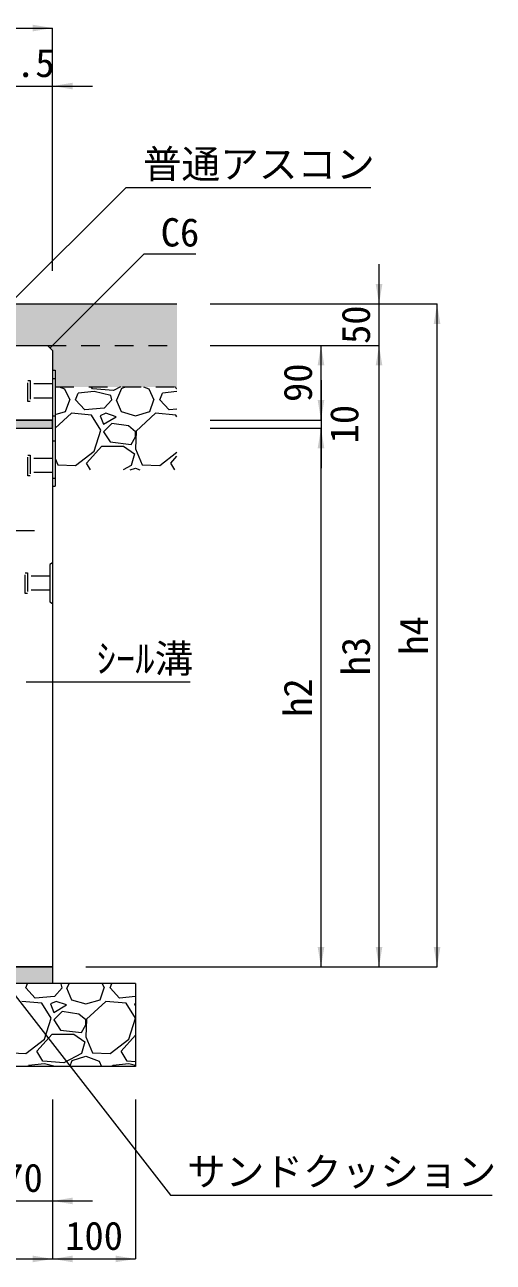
# Model space of a CAD drawing. Units: millimetres at full size. Extents: x 87158 to 122251, y -125707 to -112261.
# Drawn here: x 103661 to 104226, y -115237 to -113744 of the extents above; entities that cross this region are included whole.
import ezdxf
from ezdxf.enums import TextEntityAlignment as Align

# ---------------------------------------------------------------- set-up
doc = ezdxf.new("R2010")
doc.units = ezdxf.units.MM
doc.header["$LTSCALE"] = 30
doc.linetypes.add('USER1', pattern=[1.35, 0.75, -0.6])
for name, color, linetype, lineweight in [('インサート', 92, 'USER1', 9), ('ジョイント', 7, 'Continuous', 5), ('ハッチング_基礎', 150, 'Continuous', 9), ('モルタル', 7, 'Continuous', 13), ('寸法線', 7, 'Continuous', 13), ('引出線', 4, 'Continuous', 13), ('本体', 2, 'Continuous', 13), ('舗装・基礎', 3, 'Continuous', 13)]:
    doc.layers.add(name, color=color, linetype=linetype, lineweight=lineweight)
doc.layers.add('ハッチング_モルタル', color=30, linetype='Continuous')
doc.layers.add('ハッチング_舗装', color=7, linetype='Continuous')
doc.styles.add('ＭＳ ゴシック', font='')
doc.styles.get('ＭＳ ゴシック').set_extended_font_data('MS Gothic')

# ---------------------------------------------------------------- blocks, each defined once
blk = doc.blocks.new('filled_arrow')
at = {"color": 0, "linetype": 'Continuous', "lineweight": -2}
blk.add_solid([(7.5, 1.25), (0, 0), (7.5, -1.25)], dxfattribs=at)

msp = doc.modelspace()

# ---------------------------------------------------------------- hatches: boundary and pattern name
at = {"layer": 'ハッチング_モルタル'}
for points in [[(103694.48, -114230.66), (103694.48, -114220.66), (103624.48, -114220.66), (103624.48, -114230.66)], [(103694.48, -114900.66), (103694.48, -114880.66), (103154.48, -114880.66), (103154.48, -114900.66)]]:
    msp.add_hatch(color=256, dxfattribs=at).paths.add_polyline_path(points)
at = {"layer": 'ハッチング_舗装'}
for points in [[(103844.48, -114130.66), (103844.48, -114080.66), (103582.98, -114080.66), (103582.98, -114100.66), (103587.48, -114100.66), (103587.48, -114126.16), (103642.98, -114126.16), (103642.98, -114130.66), (103691.48, -114130.66)], [(103688.48, -114130.66), (103694.48, -114136.66), (103694.48, -114160.66), (103697.68, -114160.66), (103697.68, -114180.66), (103844.48, -114180.66), (103844.48, -114130.66)]]:
    msp.add_hatch(color=256, dxfattribs=at).paths.add_polyline_path(points)

# ---------------------------------------------------------------- linework, layer by layer
at = {"layer": 'インサート'}
for p, q in [((103664.48, -114173.16), (103667.48, -114173.16)), ((103664.48, -114198.16), (103664.48, -114173.16)), ((103667.48, -114173.16), (103667.48, -114198.16)), ((103694.48, -114177.16), (103667.48, -114177.16)), ((103694.48, -114177.16), (103694.48, -114194.16)), ((103667.48, -114198.16), (103664.48, -114198.16)), ((103694.48, -114194.16), (103667.48, -114194.16)), ((103664.48, -114263.16), (103667.48, -114263.16)), ((103664.48, -114288.16), (103664.48, -114263.16)), ((103667.48, -114263.16), (103667.48, -114288.16)), ((103694.48, -114267.16), (103667.48, -114267.16)), ((103694.48, -114267.16), (103694.48, -114284.16)), ((103667.48, -114288.16), (103664.48, -114288.16)), ((103694.48, -114284.16), (103667.48, -114284.16)), ((103661.28, -114405.16), (103664.28, -114405.16)), ((103661.28, -114430.16), (103661.28, -114405.16)), ((103664.28, -114405.16), (103664.28, -114430.16)), ((103691.28, -114409.16), (103664.28, -114409.16)), ((103691.28, -114409.16), (103691.28, -114426.16)), ((103664.28, -114430.16), (103661.28, -114430.16)), ((103691.28, -114426.16), (103664.28, -114426.16))]:
    msp.add_line(p, q, dxfattribs=at)
at = {"layer": 'ジョイント'}
for p, q in [((103694.48, -114160.66), (103697.68, -114160.66)), ((103694.48, -114160.66), (103694.48, -114300.66)), ((103697.68, -114160.66), (103697.68, -114300.66)), ((103694.48, -114300.66), (103697.68, -114300.66))]:
    msp.add_line(p, q, dxfattribs=at)
at = {"layer": 'ジョイント', "linetype": 'USER1'}
for p, q in [((103694.48, -114170.66), (103697.68, -114170.66)), ((103694.48, -114215.66), (103697.68, -114215.66)), ((103694.48, -114245.66), (103697.68, -114245.66)), ((103694.48, -114290.66), (103697.68, -114290.66))]:
    msp.add_line(p, q, dxfattribs=at)
at = {"layer": 'ハッチング_基礎'}
for p, q in [((103702.33, -114180.66), (103708.98, -114183.15)), ((103708.98, -114183.15), (103715.07, -114196.36)), ((103742.5, -114183.15), (103741.05, -114180.66)), ((103767.9, -114185.18), (103742.5, -114183.15)), ((103776.54, -114180.66), (103767.9, -114185.18)), ((103771.97, -114196.36), (103778.06, -114182.13)), ((103778.06, -114182.13), (103782.78, -114180.66)), ((103803.93, -114180.66), (103810.58, -114183.15)), ((103810.58, -114183.15), (103816.67, -114196.36)), ((103844.1, -114183.15), (103842.65, -114180.66)), ((103844.48, -114183.18), (103844.1, -114183.15)), ((103709.99, -114210.58), (103715.07, -114196.36)), ((103722.18, -114196.36), (103725.23, -114188.23)), ((103733.36, -114208.55), (103722.18, -114196.36)), ((103744.54, -114186.2), (103725.23, -114188.23)), ((103764.86, -114191.28), (103744.54, -114186.2)), ((103765.87, -114196.36), (103756.73, -114206.52)), ((103765.87, -114196.36), (103764.86, -114191.28)), ((103770.95, -114196.36), (103777.05, -114210.58)), ((103811.59, -114210.58), (103816.67, -114196.36)), ((103823.78, -114196.36), (103826.83, -114188.23)), ((103834.96, -114208.55), (103823.78, -114196.36)), ((103844.48, -114186.37), (103826.83, -114188.23)), ((103697.68, -114214.2), (103709.99, -114210.58)), ((103717.1, -114212.61), (103697.68, -114230.35)), ((103741.49, -114214.65), (103717.1, -114212.61)), ((103756.73, -114206.52), (103733.36, -114208.55)), ((103752.66, -114232.93), (103741.49, -114214.65)), ((103758.76, -114212.61), (103751.65, -114215.66)), ((103751.65, -114215.66), (103755.71, -114225.82)), ((103770.95, -114216.68), (103758.76, -114212.61)), ((103777.05, -114210.58), (103794.32, -114215.66)), ((103794.32, -114215.66), (103811.59, -114210.58)), ((103818.7, -114212.61), (103795.34, -114233.95)), ((103843.09, -114214.65), (103818.7, -114212.61)), ((103844.48, -114207.72), (103834.96, -114208.55)), ((103844.48, -114216.92), (103843.09, -114214.65)), ((103755.71, -114225.82), (103770.95, -114216.68)), ((103765.87, -114224.81), (103755.71, -114234.97)), ((103786.19, -114227.85), (103765.87, -114224.81)), ((103794.32, -114234.97), (103786.19, -114227.85)), ((103744.54, -114258.33), (103752.66, -114232.93)), ((103755.71, -114234.97), (103763.84, -114247.16)), ((103789.24, -114250.21), (103794.32, -114241.06)), ((103795.34, -114233.95), (103794.32, -114255.29)), ((103794.32, -114241.06), (103794.32, -114234.97)), ((103722.18, -114275.61), (103744.54, -114258.33)), ((103735.39, -114272.56), (103753.68, -114252.24)), ((103753.68, -114252.24), (103780.1, -114252.24)), ((103763.84, -114247.16), (103789.24, -114250.21)), ((103780.1, -114252.24), (103793.3, -114261.38)), ((103794.32, -114255.29), (103802.45, -114274.59)), ((103823.78, -114275.61), (103844.48, -114259.62)), ((103697.68, -114267.06), (103700.85, -114274.59)), ((103700.85, -114274.59), (103722.18, -114275.61)), ((103740.12, -114280.66), (103735.39, -114272.56)), ((103789.24, -114275.61), (103779.59, -114280.66)), ((103793.3, -114261.38), (103789.24, -114275.61)), ((103802.45, -114274.59), (103823.78, -114275.61)), ((103836.99, -114272.56), (103844.48, -114264.24)), ((103841.72, -114280.66), (103836.99, -114272.56)), ((103697.68, -114280.51), (103698.07, -114280.66)), ((103787.9, -114280.66), (103794.32, -114278.65)), ((103794.32, -114278.65), (103799.67, -114280.66)), ((103662.29, -114906.03), (103664.31, -114900.66)), ((103704.97, -114900.95), (103703.79, -114900.66)), ((103705.98, -114906.03), (103704.97, -114900.95)), ((103712.08, -114906.03), (103714.38, -114900.66)), ((103754.3, -114900.66), (103756.78, -114906.03)), ((103763.89, -114906.03), (103765.91, -114900.66)), ((103673.47, -114918.23), (103662.29, -114906.03)), ((103696.84, -114916.19), (103673.47, -114918.23)), ((103705.98, -114906.03), (103696.84, -114916.19)), ((103711.06, -114906.03), (103717.16, -114920.26)), ((103751.7, -114920.26), (103756.78, -114906.03)), ((103775.07, -114918.23), (103763.89, -114906.03)), ((103794.48, -114916.54), (103775.07, -114918.23)), ((103681.6, -114924.32), (103657.21, -114922.29)), ((103692.77, -114942.61), (103681.6, -114924.32)), ((103698.87, -114922.29), (103691.76, -114925.34)), ((103691.76, -114925.34), (103695.82, -114935.5)), ((103695.82, -114935.5), (103711.06, -114926.35)), ((103711.06, -114926.35), (103698.87, -114922.29)), ((103717.16, -114920.26), (103734.43, -114925.34)), ((103734.43, -114925.34), (103751.7, -114920.26)), ((103758.81, -114922.29), (103735.45, -114943.63)), ((103783.2, -114924.32), (103758.81, -114922.29)), ((103794.37, -114942.61), (103783.2, -114924.32)), ((103794.48, -114924.86), (103793.36, -114925.34)), ((103793.36, -114925.34), (103794.48, -114928.14)), ((103684.65, -114968.01), (103692.77, -114942.61)), ((103705.98, -114934.48), (103695.82, -114944.64)), ((103695.82, -114944.64), (103703.95, -114956.83)), ((103726.3, -114937.53), (103705.98, -114934.48)), ((103734.43, -114944.64), (103726.3, -114937.53)), ((103735.45, -114943.63), (103734.43, -114964.96)), ((103734.43, -114950.74), (103734.43, -114944.64)), ((103786.25, -114968.01), (103794.37, -114942.61)), ((103675.5, -114982.23), (103693.79, -114961.91)), ((103693.79, -114961.91), (103720.21, -114961.91)), ((103703.95, -114956.83), (103729.35, -114959.88)), ((103720.21, -114961.91), (103733.41, -114971.06)), ((103729.35, -114959.88), (103734.43, -114950.74)), ((103662.29, -114985.28), (103684.65, -114968.01)), ((103733.41, -114971.06), (103729.35, -114985.28)), ((103734.43, -114964.96), (103742.56, -114984.27)), ((103763.89, -114985.28), (103786.25, -114968.01)), ((103777.1, -114982.23), (103794.48, -114962.93)), ((103644.48, -114984.43), (103662.29, -114985.28)), ((103682.61, -114994.43), (103675.5, -114982.23)), ((103729.35, -114985.28), (103708.01, -114996.46)), ((103718.17, -114993.41), (103734.43, -114988.33)), ((103734.43, -114988.33), (103750.69, -114994.43)), ((103742.56, -114984.27), (103763.89, -114985.28)), ((103784.21, -114994.43), (103777.1, -114982.23)), ((103664.91, -115000.66), (103665.34, -114999.51)), ((103684.65, -114997.47), (103665.34, -114999.51)), ((103708.01, -114996.46), (103682.61, -114994.43)), ((103697.39, -115000.66), (103684.65, -114997.47)), ((103715.07, -115000.66), (103718.17, -114993.41)), ((103750.69, -114994.43), (103753.56, -115000.66)), ((103766.51, -115000.66), (103766.94, -114999.51)), ((103786.25, -114997.47), (103766.94, -114999.51)), ((103794.48, -114995.25), (103784.21, -114994.43)), ((103794.48, -114999.53), (103786.25, -114997.47))]:
    msp.add_line(p, q, dxfattribs=at)
at = {"layer": 'モルタル'}
msp.add_lwpolyline([(103694.48, -114220.66), (103624.48, -114220.66), (103624.48, -114230.66), (103694.48, -114230.66)], close=True, dxfattribs=at)
at = {"layer": '寸法線'}
for p, q in [((103436.98, -113747.67), (103694.48, -113747.67)), ((103694.48, -114040.66), (103694.48, -113747.67)), ((103534.98, -113817.67), (103742.48, -113817.67)), ((103694.48, -114040.66), (103694.48, -113817.67)), ((104088.23, -114178.66), (104088.23, -114032.66)), ((103884.48, -114080.66), (104088.23, -114080.66)), ((103884.48, -114080.66), (104158.23, -114080.66)), ((104158.23, -114880.66), (104158.23, -114080.66)), ((103884.48, -114130.66), (104018.23, -114130.66)), ((103884.48, -114130.66), (104088.23, -114130.66)), ((103884.48, -114130.66), (104088.23, -114130.66)), ((104018.23, -114220.66), (104018.23, -114130.66)), ((104088.23, -114880.66), (104088.23, -114130.66)), ((104018.23, -114172.66), (104018.23, -114278.66)), ((103884.48, -114220.66), (104018.23, -114220.66)), ((103884.48, -114220.66), (104018.23, -114220.66)), ((103884.48, -114230.66), (104018.23, -114230.66)), ((103884.48, -114230.66), (104018.23, -114230.66)), ((104018.23, -114880.66), (104018.23, -114230.66)), ((103528.48, -114354), (103672.48, -114354)), ((103734.48, -114880.66), (104018.23, -114880.66)), ((103734.48, -114880.66), (104088.23, -114880.66)), ((103734.48, -114880.66), (104158.23, -114880.66)), ((103694.48, -115040.66), (103694.48, -115163.08)), ((103694.48, -115040.66), (103694.48, -115233.08)), ((103694.48, -115040.66), (103694.48, -115233.08)), ((103794.48, -115040.66), (103794.48, -115233.08)), ((103576.48, -115163.08), (103742.48, -115163.08)), ((103154.48, -115233.08), (103694.48, -115233.08)), ((103694.48, -115233.08), (103794.48, -115233.08))]:
    msp.add_line(p, q, dxfattribs=at)
at = {"layer": '引出線'}
for points in [[(103642.6, -114080.66), (103783.35, -113939.91), (104078.19, -113939.91)], [(103691.48, -114133.66), (103804.86, -114020.28), (103867.25, -114020.28)], [(103662.48, -114536.62), (103727.58, -114536.62), (103860.33, -114536.62)], [(103637.86, -114900.66), (103836.61, -115155.94), (104224.83, -115155.94)]]:
    msp.add_lwpolyline(points, dxfattribs=at)
at = {"layer": '本体'}
for p, q in [((103447.06, -114130.66), (103688.48, -114130.66)), ((103688.48, -114130.66), (103694.48, -114136.66)), ((103694.48, -114136.66), (103694.48, -114230.66)), ((103154.48, -114220.66), (103694.48, -114220.66)), ((103624.48, -114230.66), (103694.48, -114230.66)), ((103694.48, -114230.66), (103694.48, -114880.66)), ((103154.48, -114880.66), (103694.48, -114880.66))]:
    msp.add_line(p, q, dxfattribs=at)
at = {"layer": '本体', "lineweight": 9}
for p, q in [((103694.48, -114393.16), (103691.28, -114395.16)), ((103691.28, -114395.16), (103691.28, -114440.16)), ((103691.28, -114440.16), (103694.48, -114442.16))]:
    msp.add_line(p, q, dxfattribs=at)
at = {"layer": '舗装・基礎'}
for p, q in [((103582.98, -114080.66), (103844.48, -114080.66)), ((103694.48, -114880.66), (103154.48, -114880.66)), ((103694.48, -114880.66), (103694.48, -114900.66)), ((103794.48, -114900.66), (103054.48, -114900.66)), ((103794.48, -114900.66), (103794.48, -115000.66)), ((103794.48, -115000.66), (103054.48, -115000.66))]:
    msp.add_line(p, q, dxfattribs=at)
at = {"layer": '舗装・基礎', "linetype": 'USER1'}
for p, q in [((103688.48, -114130.66), (103844.48, -114130.66)), ((103697.68, -114180.66), (103844.48, -114180.66))]:
    msp.add_line(p, q, dxfattribs=at)

# ---------------------------------------------------------------- block references
at = {"layer": '寸法線', "xscale": 3.2, "yscale": 3.2}
for p, rotation in [((103694.48, -113747.67), 180), ((104088.23, -114080.66), 90), ((104158.23, -114080.66), 270), ((104018.23, -114130.66), 270), ((104088.23, -114130.66), 270), ((104088.23, -114130.66), 270), ((104018.23, -114220.66), 90), ((104018.23, -114220.66), 90), ((104018.23, -114230.66), 270), ((104018.23, -114230.66), 270), ((104018.23, -114880.66), 90), ((104088.23, -114880.66), 90), ((104158.23, -114880.66), 90), ((103694.48, -115233.08), 180), ((103794.48, -115233.08), 180)]:
    msp.add_blockref('filled_arrow', p, dxfattribs=dict(at, rotation=rotation))
for p in [(103694.48, -113817.67), (103694.48, -115163.08), (103694.48, -115233.08)]:
    msp.add_blockref('filled_arrow', p, dxfattribs=at)
at = {"layer": '引出線', "xscale": 0.16, "yscale": 0.16, "rotation": 45}
msp.add_blockref('filled_arrow', (103691.48, -114133.66), dxfattribs=at)
at = {"layer": '引出線', "xscale": 0.16, "yscale": 0.16}
msp.add_blockref('filled_arrow', (103662.48, -114536.62), dxfattribs=at)

# ---------------------------------------------------------------- texts
at = {"layer": '寸法線', "style": 'ＭＳ ゴシック'}
for s, p in [('111.5', (103638.73, -113789.67)), ('70', (103659.48, -115135.08)), ('100', (103744.48, -115205.08))]:
    msp.add_text(s, height=34.18, dxfattribs=at).set_placement(p, align=Align.MIDDLE_CENTER)
for s, p in [('50', (104060.23, -114105.66)), ('90', (103990.23, -114175.66)), ('10', (104046.23, -114225.66)), ('h4', (104130.23, -114480.66)), ('h3', (104060.23, -114505.66)), ('h2', (103990.23, -114555.66))]:
    msp.add_text(s, height=34.18, rotation=90, dxfattribs=at).set_placement(p, align=Align.MIDDLE_CENTER)
at = {"layer": '引出線', "style": 'ＭＳ ゴシック'}
for s, p in [('普通アスコン', (103803.35, -113894.7)), ('C6', (103824.86, -113977.08)), ('ｼｰﾙ溝', (103747.58, -114491.41)), ('サンドクッション', (103856.61, -115110.55))]:
    msp.add_text(s, height=34.18, dxfattribs=at).set_placement(p, align=Align.TOP_LEFT)

doc.saveas('drawing.dxf')
